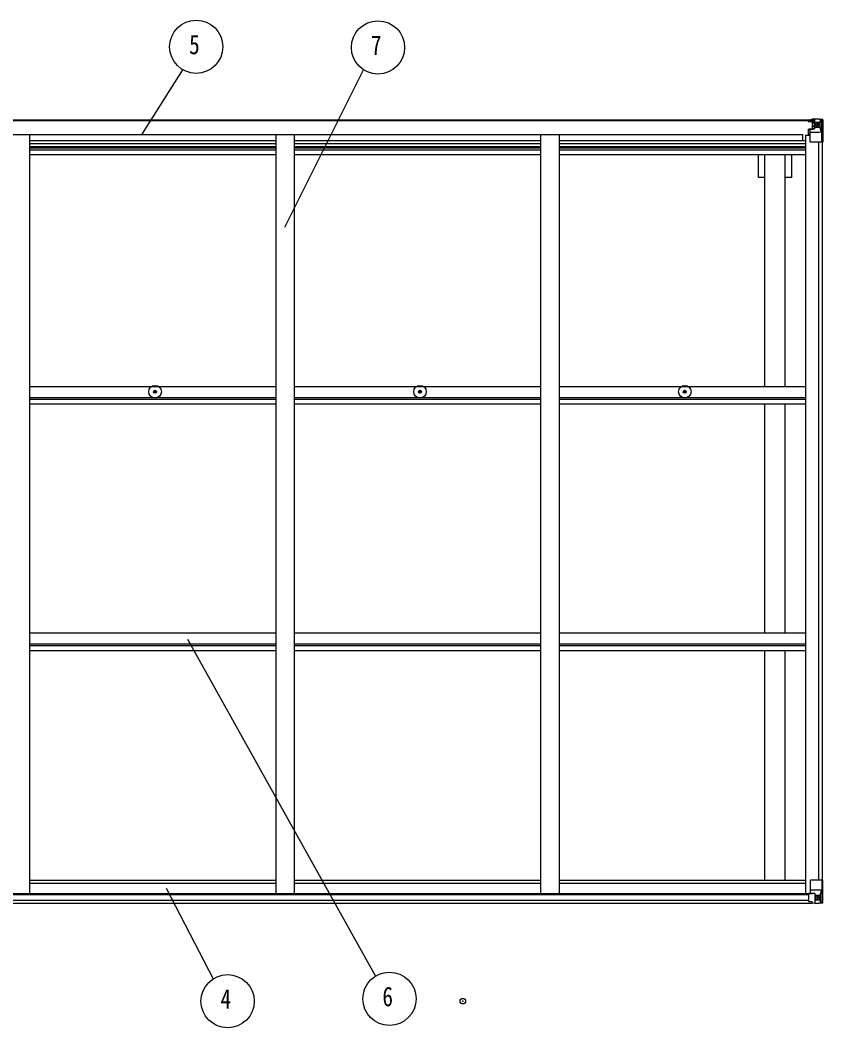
# Model space of a CAD drawing. Units: millimetres, scale not verified. Extents: x -10512 to 10512, y -7425 to 7425.
# Drawn here: x -951 to 1219, y -457 to 2268 of the extents above; entities that cross this region are included whole.
import ezdxf
from ezdxf.enums import TextEntityAlignment as Align

# ---------------------------------------------------------------- set-up
doc = ezdxf.new("R2010")
doc.units = ezdxf.units.MM
doc.header["$LTSCALE"] = 30
doc.header["$PDMODE"] = 32
doc.header["$PDSIZE"] = 15
for name, color, linetype in [('0-4_YKK_13', 4, 'Continuous'), ('0-5_YKK_A1', 4, 'Continuous'), ('0-6_YKK_D', 6, 'Continuous')]:
    doc.layers.add(name, color=color, linetype=linetype)
doc.styles.add('ＭＳ ゴシック', font='')
doc.styles.get('ＭＳ ゴシック').set_extended_font_data('MS Gothic')

msp = doc.modelspace()

# ---------------------------------------------------------------- linework, layer by layer
at = {"layer": '0-4_YKK_13'}
for p, q in [((1179.26, 1995.91), (1179.26, 1996.83)), ((1180.26, 1995.91), (1179.26, 1995.91)), ((1179.26, 1995.91), (1179.26, 1994.34)), ((1179.26, 1994.22), (1179.26, 1994.34)), ((1180.26, 1996.83), (1180.26, 1995.91)), ((1185.26, 1995.91), (1180.26, 1995.91)), ((1185.46, 1999.41), (1183.77, 1998.97)), ((1185.26, 1994.3), (1185.26, 1995.91)), ((1185.26, 1994.3), (1195.26, 1994.21)), ((1185.46, 1999.41), (1185.76, 1999.41)), ((1185.76, 1999.41), (1185.76, 1998.97)), ((1187.26, 1996.17), (1195.26, 1996.17)), ((1187.26, 1996.14), (1195.26, 1996.14)), ((1190.76, 2001.6), (1197.26, 2001.21)), ((1190.76, 2000.72), (1190.76, 2001.6)), ((1197.26, 2000.32), (1190.76, 2000.72)), ((1190.76, 2000.2), (1190.76, 2000.72)), ((1190.76, 2000.2), (1190.76, 1999.79)), ((1190.76, 1999.79), (1195.76, 1999.71)), ((1190.76, 1999.79), (1190.76, 1998.97)), ((1191.76, 1974.1), (1191.76, 1994.07)), ((1195.66, 1993.84), (1191.76, 1993.84)), ((1191.76, 1990.21), (1195.76, 1990.21)), ((1195.26, 1996.17), (1195.26, 1994.21)), ((1195.26, 1995.14), (1195.76, 1995.14)), ((1195.27, 1994.21), (1195.26, 1994.21)), ((1195.27, 1994.05), (1195.27, 1994.21)), ((1195.76, 1995.5), (1197.26, 1995.5)), ((1195.76, 1991.96), (1197.26, 1991.96)), ((1197.26, 1975.11), (1197.26, 2001.21)), ((1197.26, 2001.09), (1209.26, 2000.31)), ((1198.26, 1991.96), (1197.26, 1991.96)), ((1209.26, 1991.96), (1197.26, 1991.96)), ((1211.6, 1991.91), (1209.26, 1991.97)), ((1209.36, 2000.3), (1217.28, 1999.83)), ((1211.6, 1978.44), (1211.6, 1991.91)), ((1212.45, 1995.42), (1215.19, 1999.08)), ((1216.42, 1998.86), (1216.42, 1998.79)), ((1216.42, 1938.21), (1216.42, 1998.79)), ((1218.33, 1999.92), (1218.33, 1999.92)), ((1218.33, 1999.87), (1218.33, 1999.91)), ((1219.26, 1998.92), (1219.26, 1998.88)), ((1180.76, 1973.08), (1181.76, 1973.08)), ((1180.76, 1956.86), (1180.76, 1973.08)), ((1181.76, 1971.35), (1180.76, 1971.36)), ((1185.81, 1973.12), (1181.76, 1973.08)), ((1185.26, 1939.21), (1185.26, 1972.3)), ((1209.26, 1964.87), (1185.26, 1964.87)), ((1196.44, 1974.85), (1186.09, 1973.2)), ((1186.09, 1972.56), (1196.44, 1974.22)), ((1186.09, 1973.2), (1186.09, 1972.56)), ((1191.76, 1982), (1195.76, 1982)), ((1195.76, 1978.41), (1197.26, 1978.41)), ((1196.44, 1974.22), (1196.44, 1974.85)), ((1209.26, 1978.41), (1197.26, 1978.41)), ((1203.78, 1984.77), (1203.78, 1983.81)), ((1209.26, 1978.4), (1211.6, 1978.44)), ((1209.26, 1978.4), (1209.26, 1978.41)), ((1215.88, 1965.09), (1209.26, 1964.87)), ((1215.88, 1965.09), (1211.73, 1977.17)), ((1180.76, 1961.21), (1185.26, 1961.21)), ((1216.42, 1938.21), (1186.26, 1938.21)), ((-588.16, 1263.89), (-587.05, 1263.91)), ((-588.16, 1262.89), (-587.05, 1262.87)), ((-587.05, 1263.91), (-586.53, 1264.01)), ((-587.05, 1262.87), (-586.53, 1262.77)), ((-586.43, 1264.53), (-586.53, 1264.01)), ((-586.43, 1262.26), (-586.53, 1262.77)), ((-586.41, 1265.64), (-586.43, 1264.53)), ((-586.41, 1261.15), (-586.43, 1262.26)), ((-585.41, 1265.64), (-585.39, 1264.53)), ((-585.41, 1261.15), (-585.39, 1262.26)), ((-585.39, 1264.53), (-585.29, 1264.01)), ((-585.39, 1262.26), (-585.29, 1262.77)), ((-584.78, 1263.91), (-585.29, 1264.01)), ((-584.78, 1262.87), (-585.29, 1262.77)), ((-583.67, 1263.89), (-584.78, 1263.91)), ((-583.67, 1262.89), (-584.78, 1262.87)), ((127.84, 1263.89), (128.95, 1263.91)), ((127.84, 1262.89), (128.95, 1262.87)), ((128.95, 1263.91), (129.47, 1264.01)), ((128.95, 1262.87), (129.47, 1262.77)), ((129.57, 1264.53), (129.47, 1264.01)), ((129.57, 1262.26), (129.47, 1262.77)), ((129.59, 1265.64), (129.57, 1264.53)), ((129.59, 1261.15), (129.57, 1262.26)), ((130.59, 1265.64), (130.61, 1264.53)), ((130.59, 1261.15), (130.61, 1262.26)), ((130.61, 1264.53), (130.71, 1264.01)), ((130.61, 1262.26), (130.71, 1262.77)), ((131.22, 1263.91), (130.71, 1264.01)), ((131.22, 1262.87), (130.71, 1262.77)), ((132.33, 1263.89), (131.22, 1263.91)), ((132.33, 1262.89), (131.22, 1262.87)), ((843.84, 1263.89), (844.95, 1263.91)), ((843.84, 1262.89), (844.95, 1262.87)), ((844.95, 1263.91), (845.47, 1264.01)), ((844.95, 1262.87), (845.47, 1262.77)), ((845.57, 1264.53), (845.47, 1264.01)), ((845.57, 1262.26), (845.47, 1262.77)), ((845.59, 1265.64), (845.57, 1264.53)), ((845.59, 1261.15), (845.57, 1262.26)), ((846.59, 1265.64), (846.61, 1264.53)), ((846.59, 1261.15), (846.61, 1262.26)), ((846.61, 1264.53), (846.71, 1264.01)), ((846.61, 1262.26), (846.71, 1262.77)), ((847.22, 1263.91), (846.71, 1264.01)), ((847.22, 1262.87), (846.71, 1262.77)), ((848.33, 1263.89), (847.22, 1263.91)), ((848.33, 1262.89), (847.22, 1262.87)), ((1185.26, -58.77), (1185.26, -91.87)), ((1219.26, -57.77), (1186.26, -57.77)), ((1216.42, -57.77), (1216.42, -118.36)), ((1219.26, -118.48), (1219.26, -57.77)), ((1180.76, -94.93), (1180.76, -115.08)), ((1190.76, -93.98), (1181.76, -94.02)), ((1209.26, -84.44), (1185.26, -84.44)), ((1186.09, -92.13), (1196.44, -93.78)), ((1186.09, -92.76), (1186.09, -92.13)), ((1193.74, -93.98), (1186.09, -92.76)), ((1197.26, -93.98), (1190.76, -93.98)), ((1196.44, -93.78), (1196.44, -93.98)), ((1197.26, -93.98), (1197.26, -120.77)), ((1197.26, -97.97), (1209.26, -97.97)), ((1204.74, -104.33), (1204.74, -103.37)), ((1215.87, -84.65), (1209.26, -84.44)), ((1209.26, -97.97), (1209.26, -97.97)), ((1209.26, -97.97), (1211.6, -98)), ((1211.6, -98), (1211.6, -111.47)), ((1215.87, -84.65), (1211.73, -96.74)), ((1181.76, -115.8), (1190.76, -115.85)), ((1190.76, -121.17), (1190.76, -115.22)), ((1209.26, -111.53), (1197.26, -111.53)), ((1197.26, -120.66), (1209.26, -119.87)), ((1211.6, -111.47), (1209.26, -111.53)), ((1209.36, -119.87), (1217.28, -119.39)), ((1212.45, -114.98), (1215.19, -118.65)), ((1216.42, -118.42), (1216.42, -118.36)), ((1218.33, -119.44), (1218.33, -119.48))]:
    msp.add_line(p, q, dxfattribs=at)
for points in [[(1185.26, 1994.3), (1185.26, 1994.29), (1179.26, 1994.34)], [(1180.26, 1994.18), (1195.26, 1994.05), (1195.27, 1994.05)], [(1195.26, 1995.14), (1187.26, 1995.14), (1187.26, 1996.83)], [(1190.76, 2000.2), (1195.76, 2000.2), (1195.76, 1974.74)], [(1218.33, 1999.92), (1209.26, 2000.47), (1197.26, 2001.21)], [(1219.26, 1998.88), (1219.26, 1938.21), (1216.42, 1938.21)], [(1181.76, 1973.08), (1181.76, 1971.35), (1185.26, 1971.33)], [(1202.82, 1986.69), (1201.86, 1986.69), (1201.86, 1985.73), (1202.82, 1985.73)], [(1204.74, 1987.65), (1204.74, 1988.61), (1203.78, 1988.61), (1203.78, 1987.65)], [(1203.78, 1983.81), (1204.74, 1983.81), (1204.74, 1984.77)], [(1205.7, 1985.73), (1206.66, 1985.73), (1206.66, 1986.69), (1205.7, 1986.69)], [(1202.82, -105.29), (1201.86, -105.29), (1201.86, -106.25), (1202.82, -106.25)], [(1204.74, -103.37), (1203.78, -103.37), (1203.78, -104.33)], [(1203.78, -107.21), (1203.78, -108.17), (1204.74, -108.17), (1204.74, -107.21)], [(1205.7, -106.25), (1206.66, -106.25), (1206.66, -105.29), (1205.7, -105.29)], [(1180.76, -115.08), (1180.78, -115.19), (1190.76, -115.22)], [(1218.33, -119.48), (1209.26, -120.04), (1190.76, -121.17)]]:
    msp.add_lwpolyline(points, dxfattribs=at)
for centre, radius in [((1204.26, 1986.21), 5.3), ((-585.91, 1263.39), 17), ((-585.91, 1263.39), 4), ((130.09, 1263.39), 17), ((130.09, 1263.39), 4), ((846.09, 1263.39), 17), ((846.09, 1263.39), 4), ((1204.26, -105.77), 5.3)]:
    msp.add_circle(centre, radius, dxfattribs=at)
for centre, radius, start, end in [((1180.13, 2001.87), 7.69, 263.56574, 271.03001), ((1195.26, 1996.67), 0.5, 270.00309, 0.00198), ((1195.26, 1996.64), 0.5, 269.99891, 359.99891), ((1195.26, 1993.71), 0.5, 359.95536, 89.47105), ((1195.25, 1993.53), 0.513, 358.95293, 88.11972), ((1217.11, 2012.53), 12.7, 264.89689, 270.75534), ((1215.14, 1998.91), 1.28, 357.54105, 48.82169), ((1218.26, 1998.92), 1, 359.99921, 86.49983), ((1218.27, 1998.91), 0.999, 0.04917, 86.5576), ((1218.27, 1998.88), 0.999, 0.04917, 86.5576), ((1186.2, 1972.27), 0.937, 96.73234, 177.67791), ((1186.2, 1971.63), 0.937, 96.73234, 177.67791), ((1196.33, 1975.78), 0.937, 276.73234, 357.67791), ((1196.33, 1975.15), 0.937, 276.73234, 357.67791), ((1202.82, 1987.65), 0.96, 270, 0), ((1202.82, 1984.77), 0.96, 0, 90), ((1205.7, 1987.65), 0.96, 180, 270), ((1205.7, 1984.77), 0.96, 90, 180), ((1186.26, 1939.21), 1, 180, 270), ((-585.91, 1263.39), 2.3, 167.44414, 192.55586), ((-585.91, 1263.39), 2.3, 77.44414, 102.55586), ((-585.91, 1263.39), 2.3, 257.44414, 282.55586), ((-585.91, 1263.39), 2.3, 347.44414, 12.55586), ((130.09, 1263.39), 2.3, 167.44414, 192.55586), ((130.09, 1263.39), 2.3, 77.44414, 102.55586), ((130.09, 1263.39), 2.3, 257.44414, 282.55586), ((130.09, 1263.39), 2.3, 347.44414, 12.55586), ((846.09, 1263.39), 2.3, 167.44414, 192.55586), ((846.09, 1263.39), 2.3, 77.44414, 102.55586), ((846.09, 1263.39), 2.3, 257.44414, 282.55586), ((846.09, 1263.39), 2.3, 347.44414, 12.55586), ((1186.26, -58.77), 1, 90, 180), ((1186.2, -91.2), 0.937, 182.32209, 263.26766), ((1186.2, -91.83), 0.937, 182.32209, 263.26766), ((1196.33, -94.71), 0.937, 50.93398, 83.26766), ((1202.82, -104.33), 0.96, 270, 0), ((1202.82, -107.21), 0.96, 0, 90), ((1205.7, -104.33), 0.96, 180, 270), ((1205.7, -107.21), 0.96, 90, 180), ((1215.14, -118.48), 1.28, 311.17831, 2.45895), ((1217.11, -132.09), 12.7, 89.24466, 95.10311), ((1218.26, -118.48), 1, 273.50017, 0.00079), ((1218.27, -118.44), 0.999, 273.4424, 359.95083), ((1218.27, -118.48), 0.999, 273.4424, 359.95083)]:
    msp.add_arc(centre, radius, start, end, dxfattribs=at)
for centre, major_axis, ratio, start_param, end_param in [((1291.01, 1991.96), (-81.75, 0), 0.061163, 6.2824128, 6.2831853), ((1214.47, 1991.83), (-0.03, 5), 0.573921, 0.7672717, 1.551125), ((1216.13, 1996.9), (0.02, 3), 0.466854, 0.125683, 0.7596956), ((1216.33, 2000), (-2, 0.12), 0.060933, 2.0712557, 3.1453404), ((1017.33, 2012.23), (-201, 12.36), 0.060933, 3.1453404, 3.145839), ((1213, 1978.46), (0, 3), 0.468246, 1.5772882, 2.0127935), ((1215.15, 1967.44), (-0.85, 2.32), 0.403757, 3.0087805, 3.9744392), ((1181.76, -94.92), (-1, -0.021), 0.906239, 4.6936843, 6.2644806), ((1213, -98.02), (0, -3), 0.468246, 4.2703918, 4.7058971), ((1215.15, -87), (-0.85, -2.32), 0.403757, 2.3087461, 3.2744049), ((1181.76, -115.09), (-1, 0.012), 0.707053, 0.1587743, 1.5795216), ((1291.01, -111.53), (-81.75, 0), 0.061163, 0, 0.0007725), ((1214.47, -111.39), (-0.03, -5), 0.573921, 4.7320603, 5.5159136), ((1216.13, -116.46), (0.02, -3), 0.466854, 5.5234897, 6.1575023), ((1216.33, -119.56), (-2, -0.12), 0.060933, 3.1378449, 4.2119296), ((1017.33, -131.79), (-201, -12.36), 0.060933, 3.1373463, 3.1378449)]:
    msp.add_ellipse(centre, major_axis=major_axis, ratio=ratio, start_param=start_param, end_param=end_param, dxfattribs=at)
at = {"layer": '0-5_YKK_A1'}
for p, q in [((-1665.24, 1998.97), (1195.76, 1998.97)), ((-1665.24, 1996.83), (1195.76, 1996.83)), ((-1634.24, 1958.69), (1164.76, 1958.69)), ((-925.74, 1958.67), (-925.74, -93.79)), ((-925.74, 1943.17), (-259.74, 1943.17)), ((-259.74, 1958.67), (-259.74, -93.79)), ((-209.74, 1958.67), (-209.74, -93.79)), ((-209.74, 1943.17), (456.26, 1943.17)), ((456.26, 1958.67), (456.26, -93.79)), ((506.26, 1958.67), (506.26, -93.79)), ((506.26, 1943.17), (1172.26, 1943.17)), ((1164.76, 1943.17), (1164.76, 1958.69)), ((1172.26, 1956.86), (1172.26, -93.79)), ((1172.26, 1956.86), (1185.26, 1956.86)), ((1207.56, 1938.21), (1207.56, -57.77)), ((1217.26, 1938.21), (1217.26, -57.77)), ((-925.74, 1934.78), (-259.74, 1934.78)), ((-925.74, 1926.58), (-259.74, 1926.58)), ((-925.74, 1922.65), (-259.74, 1922.65)), ((-925.74, 1917.57), (-259.74, 1917.57)), ((-209.74, 1934.78), (456.26, 1934.78)), ((-209.74, 1926.58), (456.26, 1926.58)), ((-209.74, 1922.65), (456.26, 1922.65)), ((-209.74, 1917.57), (456.26, 1917.57)), ((506.26, 1934.78), (1172.26, 1934.78)), ((506.26, 1926.58), (1172.26, 1926.58)), ((506.26, 1922.65), (1172.26, 1922.65)), ((506.26, 1917.57), (1172.26, 1917.57)), ((-925.74, 1904.57), (-259.74, 1904.57)), ((-209.74, 1904.57), (456.26, 1904.57)), ((506.26, 1904.57), (1172.26, 1904.57)), ((1045.07, 1842.97), (1045.07, 1904.57)), ((1062.76, 1277.91), (1062.76, 1904.57)), ((1117.76, 1277.91), (1117.76, 1904.57)), ((1135.47, 1842.97), (1135.47, 1904.57)), ((1062.76, 1842.97), (1045.07, 1842.97)), ((1135.47, 1842.97), (1117.76, 1842.97)), ((-925.7, 1277.91), (-259.74, 1277.91)), ((-209.7, 1277.91), (456.26, 1277.91)), ((506.3, 1277.91), (1172.26, 1277.91)), ((-925.7, 1248.18), (-259.74, 1248.18)), ((-925.7, 1243.63), (-259.74, 1243.63)), ((-925.7, 1230.62), (-259.74, 1230.62)), ((-209.7, 1248.18), (456.26, 1248.18)), ((-209.7, 1243.63), (456.26, 1243.63)), ((-209.7, 1230.62), (456.26, 1230.62)), ((506.3, 1248.18), (1172.26, 1248.18)), ((506.3, 1243.63), (1172.26, 1243.63)), ((506.3, 1230.62), (1172.26, 1230.62)), ((1062.76, 610.92), (1062.76, 1230.62)), ((1117.76, 610.92), (1117.76, 1230.62)), ((-925.7, 610.92), (-259.74, 610.92)), ((-209.7, 610.92), (456.26, 610.92)), ((506.3, 610.92), (1172.26, 610.92)), ((-925.7, 581.18), (-259.74, 581.18)), ((-925.7, 576.64), (-259.74, 576.64)), ((-209.7, 581.18), (456.26, 581.18)), ((-209.7, 576.64), (456.26, 576.64)), ((506.3, 581.18), (1172.26, 581.18)), ((506.3, 576.64), (1172.26, 576.64)), ((-925.7, 563.63), (-259.74, 563.63)), ((-209.7, 563.63), (456.26, 563.63)), ((506.3, 563.63), (1172.26, 563.63)), ((1062.76, -57.62), (1062.76, 563.63)), ((1117.76, -57.62), (1117.76, 563.63)), ((-925.74, -57.62), (-259.74, -57.62)), ((-925.74, -65.97), (-259.74, -65.97)), ((-209.74, -57.62), (456.26, -57.62)), ((-209.74, -65.97), (456.26, -65.97)), ((506.26, -57.62), (1172.26, -57.62)), ((506.26, -65.97), (1172.26, -65.97)), ((-1662, -93.79), (1192.53, -93.79)), ((-1650.24, -96.05), (1180.76, -96.05)), ((-1660.24, -119.57), (1190.76, -119.57)), ((-1650.24, -111.67), (1180.76, -111.67))]:
    msp.add_line(p, q, dxfattribs=at)
msp.add_point((245.97, -384.99), dxfattribs=at)
at = {"layer": '0-6_YKK_D'}
for p, q in [((-620.53, 1960.23), (-511.32, 2134.28)), ((-235.57, 1708.54), (-22.62, 2134.21)), ((-498.46, 594.33), (10.15, -317.14)), ((-556.18, -79.22), (-429.01, -324.61))]:
    msp.add_line(p, q, dxfattribs=at)
for centre in [(-474.79, 2196.32), (16.66, 2194.55), (-389.94, -385.09), (47.7, -378.57)]:
    msp.add_circle(centre, 72, dxfattribs=at)

# ---------------------------------------------------------------- texts
at = {"layer": '0-6_YKK_D', "style": 'ＭＳ ゴシック', "width": 0.8}
for s, p in [('5', (-493.99, 2160.32)), ('7', (-2.54, 2158.55)), ('4', (-409.14, -421.09)), ('6', (28.5, -414.57))]:
    msp.add_text(s, height=52.79, dxfattribs=at).set_placement(p, align=Align.BOTTOM_LEFT)

doc.saveas('drawing.dxf')
